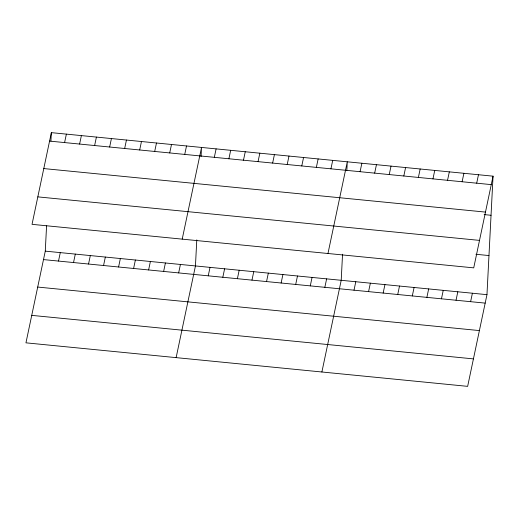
<?xml version="1.0" encoding="UTF-8"?>
<svg xmlns="http://www.w3.org/2000/svg" width="519" height="519" viewBox="0 0 519 519"><rect width="100%" height="100%" fill="white"/><g stroke="black" fill="none" stroke-linecap="round" stroke-linejoin="round"><path stroke-width="0.78" d="M493.05 176.168L473.724 267.862L32.035 224.338L51.355 132.643L493.05 176.168L486.965 294.662L467.645 386.357L25.95 342.832L45.276 251.138L46.574 225.836M50.92 141.077L51.355 132.643M196.785 239.869L195.449 265.936L176.129 357.63M201.061 156.641L201.534 147.441L182.208 239.136M342.546 254.232L341.21 280.299L321.884 371.993M346.861 170.238L347.289 161.805L327.969 253.499M64.59 142.582L66.374 134.123M79.608 144.061L81.392 135.602M58.511 261.07L60.288 252.617M94.627 145.541L96.411 137.081M73.529 262.549L75.307 254.096M109.645 147.02L111.423 138.567M88.541 264.028L90.325 255.575M124.664 148.499L126.441 140.046M103.56 265.507L105.344 257.054M139.682 149.978L141.46 141.525M118.579 266.993L120.363 258.533M154.694 151.457L156.478 143.004M133.597 268.472L135.381 260.013M169.713 152.936L171.497 144.483M148.616 269.951L150.393 261.498M184.732 154.415L186.516 145.962M163.634 271.431L165.412 262.977M178.653 272.91L180.43 264.456M214.328 157.335L216.105 148.882M228.898 158.769L230.683 150.315M208.242 275.829L210.026 267.369M243.476 160.209L245.26 151.749M222.82 277.263L224.604 268.81M258.053 161.643L259.837 153.189M237.397 278.697L239.175 270.243M272.631 163.076L274.408 154.623M251.968 280.137L253.752 271.677M287.208 164.517L288.986 156.063M266.545 281.57L268.329 273.117M301.779 165.95L303.563 157.497M281.123 283.011L282.907 274.551M316.356 167.39L318.141 158.931M295.7 284.444L297.478 275.991M330.934 168.824L332.718 160.371M310.278 285.878L312.055 277.425M324.849 287.318L326.633 278.859M360.082 171.698L361.866 163.245M374.66 173.132L376.444 164.679M354.003 290.192L355.787 281.733M389.237 174.572L391.021 166.112M368.581 291.626L370.358 283.173M403.814 176.006L405.592 167.553M383.152 293.06L384.936 284.607M418.392 177.44L420.169 168.986M397.729 294.5L399.513 286.04M432.963 178.88L434.747 170.427M412.307 295.934L414.091 287.481M447.54 180.314L449.324 171.86M426.884 297.374L428.662 288.914M462.118 181.754L463.895 173.294M441.461 298.808L443.239 290.355M476.695 183.188L478.473 174.734M456.032 300.242L457.816 291.788M470.61 301.682L472.394 293.222M49.571 141.097L491.266 184.621M43.784 168.571L485.479 212.096M484.136 214.594L491.045 215.275M37.822 196.87L479.517 240.394M475.936 254.271L488.976 255.562M45.276 251.138L486.965 294.662M43.492 259.591L485.187 303.115M37.705 287.059L479.4 330.584M31.737 315.364L473.432 358.889"/></g></svg>
